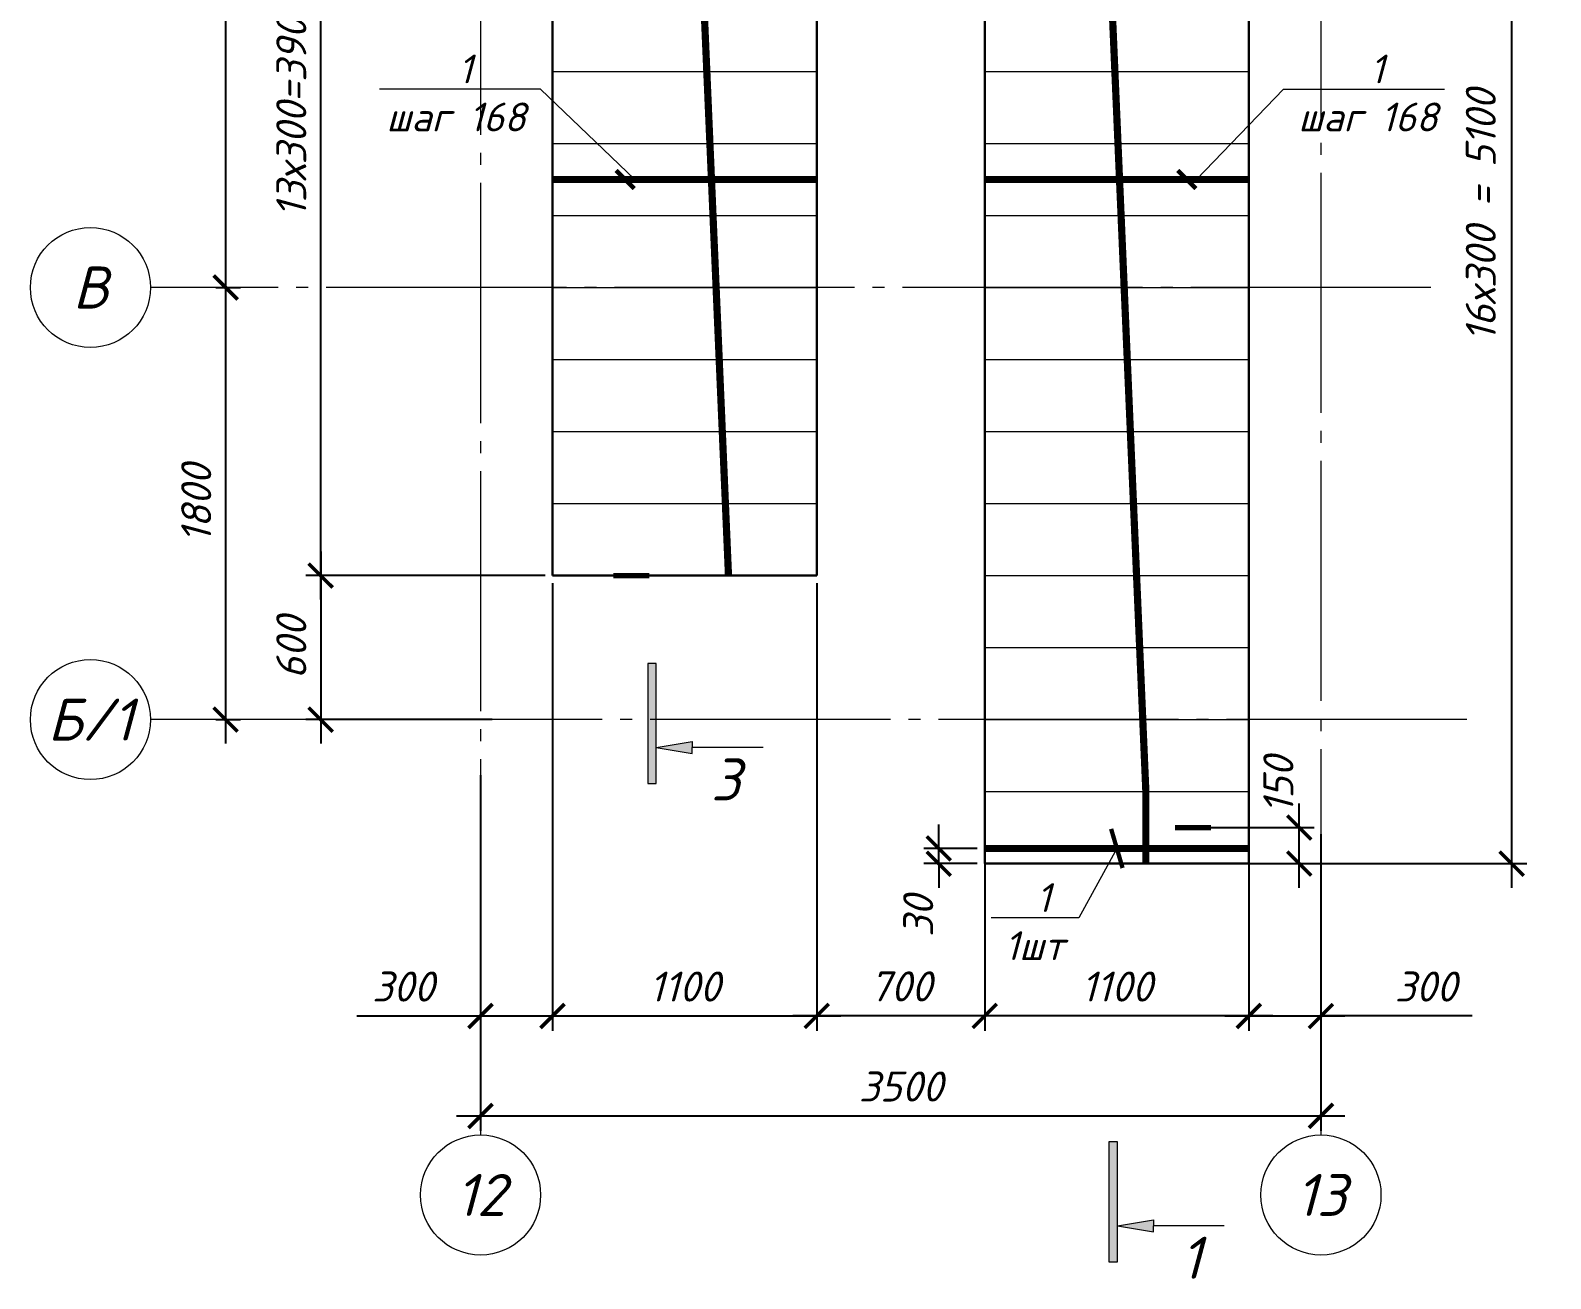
# Model space of a CAD drawing. Header units: millimetres. Extents: x -79646 to 95064, y -231229 to -58107.
# Drawn here: x 20786 to 27117, y -158352 to -153153 of the extents above; entities that cross this region are included whole.
import ezdxf
from ezdxf import colors
from ezdxf.entities.mleader import LeaderData, LeaderLine
from ezdxf.enums import TextEntityAlignment as Align
from ezdxf.math import Vec2, Vec3

# ---------------------------------------------------------------- set-up
doc = ezdxf.new("R2010")
doc.units = ezdxf.units.MM
doc.header["$PDMODE"] = 3
doc.linetypes.add('GOST2.303 5', pattern=[24, 20, -1.5, 1, -1.5])
doc.linetypes.add('HIDDEN', pattern=[0.375, 0.25, -0.125])
doc.layers.get('0').update_dxf_attribs({"lineweight": 5})
doc.layers.get('Defpoints').update_dxf_attribs({"lineweight": 0})
for name, color, linetype, lineweight in [('!!!Металл', 7, 'Continuous', 15), ('#Dimensions', 7, 'Continuous', 9), ('#Арматура', 152, 'Continuous', 30), ('#Бетон вид', 22, 'Continuous', 18), ('#Бетон разрез', 22, 'Continuous', 30), ('#Выноски', 7, 'Continuous', 15), ('#Оси', 7, 'Continuous', 9)]:
    doc.layers.add(name, color=color, linetype=linetype, lineweight=lineweight)
doc.styles.add('ESKDW', font='eskdw.shx', dxfattribs={"oblique": 15})
doc.styles.add('STEP PR', font='isocpeui.ttf')
doc.dimstyles.new('SPDS', dxfattribs={"dimscale": 50, "dimtxt": 2.5, "dimasz": 2, "dimexe": 1.25, "dimexo": 0.625, "dimtad": 1, "dimdec": 0, "dimrnd": 0.001, "dimtxsty": 'ESKDW', "dimblk": 'ARCHTICK', "dimcen": 2.5, "dimdle": 2, "dimclrd": 256, "dimclre": 256, "dimclrt": 7, "dimadec": 0, "dimazin": 2, "dimtfac": 0.75, "dimtdec": 0, "dimtmove": 1, "dimatfit": 3, "dimfxl": 1, "dimtolj": 1, "dimarcsym": 1})

# ---------------------------------------------------------------- blocks, each defined once
blk = doc.blocks.new('_ArchTick')
at = {"color": 0, "linetype": 'ByBlock', "const_width": 0.15}
blk.add_lwpolyline([(-0.5, -0.5), (0.5, 0.5)], dxfattribs=at)
blk = doc.blocks.new('*D1128')
at = {"layer": '#Dimensions', "lineweight": -2, "ltscale": 100, "transparency": 16777216}
for p, q in [((22960.6, -155455.1), (22960.6, -157320.8)), ((22660.6, -156255.1), (22660.6, -157320.8)), ((22145.4, -157258.3), (22660.6, -157258.3)), ((22560.6, -157258.3), (23060.6, -157258.3))]:
    blk.add_line(p, q, dxfattribs=at)
at = {"layer": 'Defpoints', "color": 0, "lineweight": 0, "ltscale": 100, "transparency": 16777216}
for p in [(22960.6, -155423.9), (22660.6, -156223.9), (22960.6, -157258.3)]:
    blk.add_point(p, dxfattribs=at)
at = {"layer": '#Dimensions', "lineweight": -2, "ltscale": 100, "transparency": 16777216, "xscale": 100, "yscale": 100, "zscale": 100, "rotation": 180}
blk.add_blockref('_ArchTick', (22660.6, -157258.3), dxfattribs=at)
at = {"layer": '#Dimensions', "lineweight": -2, "ltscale": 100, "transparency": 16777216, "xscale": 100, "yscale": 100, "zscale": 100}
blk.add_blockref('_ArchTick', (22960.6, -157258.3), dxfattribs=at)
at = {"layer": '#Dimensions', "ltscale": 100, "transparency": 16777216, "insert": (22338.2, -157135.8), "char_height": 125, "attachment_point": 5, "style": 'STEP PR'}
blk.add_mtext('\\A1;300', dxfattribs=at)
blk = doc.blocks.new('*D1122')
at = {"layer": '#Dimensions', "lineweight": -2, "transparency": 16777216}
for p, q in [((22960.6, -155455.1), (22960.6, -157320.8)), ((24060.6, -155455.1), (24060.6, -157320.8)), ((22860.6, -157258.3), (24160.6, -157258.3))]:
    blk.add_line(p, q, dxfattribs=at)
at = {"layer": 'Defpoints', "color": 0, "lineweight": 0, "transparency": 16777216}
for p in [(22960.6, -155423.9), (24060.6, -155423.9), (24060.6, -157258.3)]:
    blk.add_point(p, dxfattribs=at)
at = {"layer": '#Dimensions', "lineweight": -2, "transparency": 16777216, "xscale": 100, "yscale": 100, "zscale": 100, "rotation": 180}
blk.add_blockref('_ArchTick', (22960.6, -157258.3), dxfattribs=at)
at = {"layer": '#Dimensions', "lineweight": -2, "transparency": 16777216, "xscale": 100, "yscale": 100, "zscale": 100}
blk.add_blockref('_ArchTick', (24060.6, -157258.3), dxfattribs=at)
at = {"layer": '#Dimensions', "transparency": 16777216, "insert": (23510.6, -157135.8), "char_height": 125, "attachment_point": 5, "style": 'STEP PR'}
blk.add_mtext('\\A1;1100', dxfattribs=at)
blk = doc.blocks.new('*D1129')
at = {"layer": '#Dimensions', "lineweight": -2, "transparency": 16777216}
for p, q in [((25860.6, -156035.1), (25860.6, -157320.8)), ((26160.6, -156501), (26160.6, -157320.8)), ((25760.6, -157258.3), (26260.6, -157258.3)), ((26789.9, -157258.3), (26160.6, -157258.3))]:
    blk.add_line(p, q, dxfattribs=at)
at = {"layer": 'Defpoints', "color": 0, "lineweight": 0, "transparency": 16777216}
for p in [(25860.6, -156003.9), (26160.6, -156469.7), (26160.6, -157258.3)]:
    blk.add_point(p, dxfattribs=at)
at = {"layer": '#Dimensions', "lineweight": -2, "transparency": 16777216, "xscale": 100, "yscale": 100, "zscale": 100, "rotation": 180}
blk.add_blockref('_ArchTick', (25860.6, -157258.3), dxfattribs=at)
at = {"layer": '#Dimensions', "lineweight": -2, "transparency": 16777216, "xscale": 100, "yscale": 100, "zscale": 100}
blk.add_blockref('_ArchTick', (26160.6, -157258.3), dxfattribs=at)
at = {"layer": '#Dimensions', "transparency": 16777216, "insert": (26597.1, -157135.8), "char_height": 125, "attachment_point": 5, "style": 'STEP PR'}
blk.add_mtext('\\A1;300', dxfattribs=at)
blk = doc.blocks.new('*D1123')
at = {"layer": '#Dimensions', "lineweight": -2, "transparency": 16777216}
for p, q in [((24760.6, -156055.1), (24760.6, -157320.8)), ((25860.6, -156035.1), (25860.6, -157320.8)), ((25960.6, -157258.3), (24660.6, -157258.3))]:
    blk.add_line(p, q, dxfattribs=at)
at = {"layer": 'Defpoints', "color": 0, "lineweight": 0, "transparency": 16777216}
for p in [(24760.6, -156023.9), (25860.6, -156003.9), (24760.6, -157258.3)]:
    blk.add_point(p, dxfattribs=at)
at = {"layer": '#Dimensions', "lineweight": -2, "transparency": 16777216, "xscale": 100, "yscale": 100, "zscale": 100, "rotation": 180}
blk.add_blockref('_ArchTick', (24760.6, -157258.3), dxfattribs=at)
at = {"layer": '#Dimensions', "lineweight": -2, "transparency": 16777216, "xscale": 100, "yscale": 100, "zscale": 100}
blk.add_blockref('_ArchTick', (25860.6, -157258.3), dxfattribs=at)
at = {"layer": '#Dimensions', "transparency": 16777216, "insert": (25310.6, -157135.8), "char_height": 125, "attachment_point": 5, "style": 'STEP PR'}
blk.add_mtext('\\A1;1100', dxfattribs=at)
blk = doc.blocks.new('*D1124')
at = {"layer": '#Dimensions', "lineweight": -2, "transparency": 16777216}
for p, q in [((24060.6, -155455.1), (24060.6, -157320.8)), ((24760.6, -156055.1), (24760.6, -157320.8)), ((24860.6, -157258.3), (23960.6, -157258.3))]:
    blk.add_line(p, q, dxfattribs=at)
at = {"layer": 'Defpoints', "color": 0, "lineweight": 0, "transparency": 16777216}
for p in [(24060.6, -155423.9), (24760.6, -156023.9), (24060.6, -157258.3)]:
    blk.add_point(p, dxfattribs=at)
at = {"layer": '#Dimensions', "lineweight": -2, "transparency": 16777216, "xscale": 100, "yscale": 100, "zscale": 100, "rotation": 180}
blk.add_blockref('_ArchTick', (24060.6, -157258.3), dxfattribs=at)
at = {"layer": '#Dimensions', "lineweight": -2, "transparency": 16777216, "xscale": 100, "yscale": 100, "zscale": 100}
blk.add_blockref('_ArchTick', (24760.6, -157258.3), dxfattribs=at)
at = {"layer": '#Dimensions', "transparency": 16777216, "insert": (24410.6, -157135), "char_height": 125, "attachment_point": 5, "style": 'STEP PR'}
blk.add_mtext('\\A1;700', dxfattribs=at)
blk = doc.blocks.new('*U22')
at = {"linetype": 'ByBlock', "ltscale": 100}
h = blk.add_hatch(color=256, dxfattribs=at)
h.dxf.hatch_style = 1
h.paths.add_polyline_path([(35, 0), (-35, 0), (-35, -1000), (35, -1000)])
h = blk.add_hatch(color=256, dxfattribs=at)
h.dxf.hatch_style = 1
h.paths.add_polyline_path([(335, -750), (335, -700), (335, -650), (35, -700)])
for p, q in [((35, 0), (-35, 0)), ((-35, 0), (-35, -1000)), ((35, -1000), (35, 0)), ((35, -700), (335, -650)), ((35, -700), (335, -750)), ((335, -650), (335, -700)), ((335, -750), (335, -700)), ((-35, -1000), (35, -1000))]:
    blk.add_line(p, q, dxfattribs=at)
at = {"linetype": 'ByBlock', "ltscale": 100, "extrusion": (0, -1, 0), "elevation": 700}
blk.add_lwpolyline([(925, 0), (335, 0)], dxfattribs=at)
at = {"ltscale": 100, "style": 'STEP PR'}
blk.add_attdef('Nv', text='', height=350, dxfattribs=at).set_placement((781, -1140), align=Align.RIGHT)
blk = doc.blocks.new('*D1130')
at = {"layer": '#Dimensions', "lineweight": -2, "transparency": 16777216}
for p, q in [((22660.6, -157234.4), (22660.6, -157737.2)), ((26160.6, -157234.4), (26160.6, -157737.2)), ((22560.6, -157674.7), (26260.6, -157674.7))]:
    blk.add_line(p, q, dxfattribs=at)
at = {"layer": 'Defpoints', "color": 0, "lineweight": 0, "transparency": 16777216}
for p in [(22660.6, -157203.1), (26160.6, -157203.1), (26160.6, -157674.7)]:
    blk.add_point(p, dxfattribs=at)
at = {"layer": '#Dimensions', "lineweight": -2, "transparency": 16777216, "xscale": 100, "yscale": 100, "zscale": 100, "rotation": 180}
blk.add_blockref('_ArchTick', (22660.6, -157674.7), dxfattribs=at)
at = {"layer": '#Dimensions', "lineweight": -2, "transparency": 16777216, "xscale": 100, "yscale": 100, "zscale": 100}
blk.add_blockref('_ArchTick', (26160.6, -157674.7), dxfattribs=at)
at = {"layer": '#Dimensions', "transparency": 16777216, "insert": (24410.6, -157552.2), "char_height": 125, "attachment_point": 5, "style": 'STEP PR'}
blk.add_mtext('\\A1;3500', dxfattribs=at)
blk = doc.blocks.new('*D1125')
at = {"layer": '#Dimensions', "lineweight": -2, "transparency": 16777216}
for p, q in [((21599, -149923.9), (21599, -154323.9)), ((21558.3, -150023.9), (21661.5, -150023.9)), ((21558.3, -154223.9), (21661.5, -154223.9))]:
    blk.add_line(p, q, dxfattribs=at)
at = {"layer": 'Defpoints', "color": 0, "lineweight": 0, "transparency": 16777216}
for p in [(21527.1, -150023.9), (21527.1, -154223.9), (21599, -154223.9)]:
    blk.add_point(p, dxfattribs=at)
at = {"layer": '#Dimensions', "lineweight": -2, "transparency": 16777216, "xscale": 100, "yscale": 100, "zscale": 100}
for p, rotation in [((21599, -150023.9), 90), ((21599, -154223.9), 270)]:
    blk.add_blockref('_ArchTick', p, dxfattribs=dict(at, rotation=rotation))
at = {"layer": '#Dimensions', "transparency": 16777216, "insert": (21476.5, -152123.9), "char_height": 125, "attachment_point": 5, "rotation": 90, "style": 'STEP PR'}
blk.add_mtext('\\A1;4200', dxfattribs=at)
blk = doc.blocks.new('*D1126')
at = {"layer": '#Dimensions', "lineweight": -2, "transparency": 16777216}
for p, q in [((21599, -154123.9), (21599, -156123.9)), ((21558.3, -154223.9), (21661.5, -154223.9)), ((21558.3, -156023.9), (21661.5, -156023.9))]:
    blk.add_line(p, q, dxfattribs=at)
at = {"layer": 'Defpoints', "color": 0, "lineweight": 0, "transparency": 16777216}
for p in [(21527.1, -154223.9), (21527.1, -156023.9), (21599, -156023.9)]:
    blk.add_point(p, dxfattribs=at)
at = {"layer": '#Dimensions', "lineweight": -2, "transparency": 16777216, "xscale": 100, "yscale": 100, "zscale": 100}
for p, rotation in [((21599, -154223.9), 90), ((21599, -156023.9), 270)]:
    blk.add_blockref('_ArchTick', p, dxfattribs=dict(at, rotation=rotation))
at = {"layer": '#Dimensions', "transparency": 16777216, "insert": (21476.5, -155123.9), "char_height": 125, "attachment_point": 5, "rotation": 90, "style": 'STEP PR'}
blk.add_mtext('\\A1;1800', dxfattribs=at)
blk = doc.blocks.new('*D1131')
at = {"layer": '#Dimensions', "lineweight": -2, "transparency": 16777216}
for p, q in [((21994.9, -155323.9), (21994.9, -156123.9)), ((22929.4, -155423.9), (21932.4, -155423.9)), ((22709.4, -156023.9), (21932.4, -156023.9))]:
    blk.add_line(p, q, dxfattribs=at)
at = {"layer": 'Defpoints', "color": 0, "lineweight": 0, "transparency": 16777216}
for p in [(22960.6, -155423.9), (21994.9, -156023.9), (22740.6, -156023.9)]:
    blk.add_point(p, dxfattribs=at)
at = {"layer": '#Dimensions', "lineweight": -2, "transparency": 16777216, "xscale": 100, "yscale": 100, "zscale": 100}
for p, rotation in [((21994.9, -155423.9), 90), ((21994.9, -156023.9), 270)]:
    blk.add_blockref('_ArchTick', p, dxfattribs=dict(at, rotation=rotation))
at = {"layer": '#Dimensions', "transparency": 16777216, "insert": (21872.4, -155723.9), "char_height": 125, "attachment_point": 5, "rotation": 90, "style": 'STEP PR'}
blk.add_mtext('\\A1;600', dxfattribs=at)
blk = doc.blocks.new('*D1127')
at = {"layer": '#Dimensions', "lineweight": -2, "transparency": 16777216}
for p, q in [((26954.9, -151423.9), (26954.9, -156723.9)), ((25891.9, -151523.9), (27017.4, -151523.9)), ((25891.9, -156623.9), (27017.4, -156623.9))]:
    blk.add_line(p, q, dxfattribs=at)
at = {"layer": 'Defpoints', "color": 0, "lineweight": 0, "transparency": 16777216}
for p in [(25860.6, -151523.9), (25860.6, -156623.9), (26954.9, -156623.9)]:
    blk.add_point(p, dxfattribs=at)
at = {"layer": '#Dimensions', "lineweight": -2, "transparency": 16777216, "xscale": 100, "yscale": 100, "zscale": 100}
for p, rotation in [((26954.9, -151523.9), 90), ((26954.9, -156623.9), 270)]:
    blk.add_blockref('_ArchTick', p, dxfattribs=dict(at, rotation=rotation))
at = {"layer": '#Dimensions', "transparency": 16777216, "insert": (26826.3, -153923.9), "char_height": 125, "attachment_point": 5, "rotation": 90, "style": 'STEP PR'}
blk.add_mtext('\\A1;16х300 = 5100', dxfattribs=at)
blk = doc.blocks.new('*D1132')
at = {"layer": '#Dimensions', "lineweight": -2, "transparency": 16777216}
for p, q in [((21994.9, -155523.9), (21994.9, -151423.9)), ((22929.4, -151523.9), (21932.4, -151523.9)), ((22929.4, -155423.9), (21932.4, -155423.9))]:
    blk.add_line(p, q, dxfattribs=at)
at = {"layer": 'Defpoints', "color": 0, "lineweight": 0, "transparency": 16777216}
for p in [(21994.9, -151523.9), (22960.6, -151523.9), (22960.6, -155423.9)]:
    blk.add_point(p, dxfattribs=at)
at = {"layer": '#Dimensions', "lineweight": -2, "transparency": 16777216, "xscale": 100, "yscale": 100, "zscale": 100}
for p, rotation in [((21994.9, -151523.9), 90), ((21994.9, -155423.9), 270)]:
    blk.add_blockref('_ArchTick', p, dxfattribs=dict(at, rotation=rotation))
at = {"layer": '#Dimensions', "transparency": 16777216, "insert": (21872.4, -153473.9), "char_height": 125, "attachment_point": 5, "rotation": 90, "style": 'STEP PR'}
blk.add_mtext('\\A1;13х300=3900', dxfattribs=at)
blk = doc.blocks.new('*D1136')
at = {"layer": '#Dimensions', "lineweight": -2, "transparency": 16777216}
for p, q in [((24568.7, -156560.5), (24568.7, -156460.5)), ((24729.3, -156560.5), (24506.2, -156560.5)), ((24568.7, -156623.9), (24568.7, -156560.5)), ((24729.4, -156623.9), (24506.2, -156623.9)), ((24568.7, -156623.9), (24568.7, -156723.9))]:
    blk.add_line(p, q, dxfattribs=at)
at = {"layer": 'Defpoints', "color": 0, "lineweight": 0, "transparency": 16777216}
for p in [(24568.7, -156560.5), (24760.6, -156560.5), (24760.6, -156623.9)]:
    blk.add_point(p, dxfattribs=at)
at = {"layer": '#Dimensions', "lineweight": -2, "transparency": 16777216, "xscale": 100, "yscale": 100, "zscale": 100}
for p, rotation in [((24568.7, -156560.5), 270), ((24568.7, -156623.9), 90)]:
    blk.add_blockref('_ArchTick', p, dxfattribs=dict(at, rotation=rotation))
at = {"layer": '#Dimensions', "transparency": 16777216, "insert": (24483.4, -156843), "char_height": 125, "attachment_point": 5, "rotation": 90, "style": 'STEP PR'}
blk.add_mtext('\\A1;30', dxfattribs=at)
blk = doc.blocks.new('*D1137')
at = {"layer": '#Dimensions', "lineweight": -2, "transparency": 16777216}
for p, q in [((26070.4, -156723.9), (26070.4, -156373.9)), ((25658.5, -156473.9), (26132.9, -156473.9)), ((24791.9, -156623.9), (26132.9, -156623.9))]:
    blk.add_line(p, q, dxfattribs=at)
at = {"layer": 'Defpoints', "color": 0, "lineweight": 0, "transparency": 16777216}
for p in [(25627.2, -156473.9), (26070.4, -156473.9), (24760.6, -156623.9)]:
    blk.add_point(p, dxfattribs=at)
at = {"layer": '#Dimensions', "lineweight": -2, "transparency": 16777216, "xscale": 100, "yscale": 100, "zscale": 100}
for p, rotation in [((26070.4, -156473.9), 90), ((26070.4, -156623.9), 270)]:
    blk.add_blockref('_ArchTick', p, dxfattribs=dict(at, rotation=rotation))
at = {"layer": '#Dimensions', "transparency": 16777216, "insert": (25983.3, -156296.1), "char_height": 125, "attachment_point": 5, "rotation": 90, "style": 'STEP PR'}
blk.add_mtext('\\A1;150', dxfattribs=at)
blk = doc.blocks.new('_None')
blk = doc.blocks.new('*U918')
at = {"const_width": 0.385}
blk.add_lwpolyline([(-0.76, -0.76), (0.76, 0.76)], dxfattribs=at)
blk = doc.blocks.new('*U1138')
blk.add_lwpolyline([(44.53, 0, 0, 0, 0), (44.53, 0, 0, 0, 0), (48.04, 0, 0, 1.2, 0), (44.04, 0, 0, 0, 0), (-46.96, 0, 1.2, 0, 0), (-50.96, 0, 0, 0, 0), (-45.03, 0, 0, 0, 0)], format="xyseb")
at = {"color": 1, "ltscale": 100, "const_width": 0.45}
for points in [[(-50.96, 0), (-50.96, -2), (-50.96, 1)], [(48.04, 0), (48.04, -2), (48.04, 1)]]:
    blk.add_lwpolyline(points, dxfattribs=at)
blk.add_blockref('*U918', (3.04, 0))
blk = doc.blocks.new('*U1181')
blk.add_lwpolyline([(46.53, 0, 0, 0, 0), (46.53, 0, 0, 0, 0), (50.04, 0, 0, 1.2, 0), (46.04, 0, 0, 0, 0), (-25.96, 0, 1.2, 0, 0), (-29.96, 0, 0, 0, 0), (-24.03, 0, 0, 0, 0)], format="xyseb")
at = {"color": 1, "ltscale": 100, "const_width": 0.45}
for points in [[(-29.96, 0), (-29.96, -2), (-29.96, 1)], [(50.04, 0), (50.04, -2), (50.04, 1)]]:
    blk.add_lwpolyline(points, dxfattribs=at)
blk.add_blockref('*U918', (3.04, 0))

msp = doc.modelspace()

# ---------------------------------------------------------------- linework, layer by layer
at = {"layer": '!!!Металл', "linetype": 'HIDDEN', "lineweight": 9, "ltscale": 500}
for points in [[(23044.47843, -155423.87441), (23120.47843, -155423.87441)], [(23820.47843, -155423.87441), (23896.47843, -155423.87441)]]:
    msp.add_lwpolyline(points, dxfattribs=at)
at = {"layer": '#Арматура', "const_width": 30}
for points in [[(23520.9474, -150423.87441), (23520.9474, -151417.87441), (23693.22016, -155423.87441)], [(25216.65778, -151089.2868), (25216.65778, -151329.87441), (25431.41818, -156323.87441), (25431.41818, -156623.87441)], [(22960.58982, -153773.87441), (24060.6425, -153773.87441)], [(24760.6425, -153773.87441), (25860.69519, -153773.87441)], [(24760.58982, -156560.5496), (25860.6425, -156560.5496)]]:
    msp.add_lwpolyline(points, dxfattribs=at)
at = {"layer": '#Бетон вид'}
for points in [[(22960.6425, -153323.87441), (24060.6425, -153323.87441)], [(24760.6425, -153323.87441), (25860.6425, -153323.87441)], [(22960.6425, -153623.87441), (24060.6425, -153623.87441)], [(24760.6425, -153623.87441), (25860.6425, -153623.87441)], [(22960.6425, -153923.87441), (24060.6425, -153923.87441)], [(24760.6425, -153923.87441), (25860.6425, -153923.87441)], [(22960.6425, -154223.87441), (24060.6425, -154223.87441)], [(24760.6425, -154223.87441), (25860.6425, -154223.87441)], [(22960.6425, -154523.87441), (24060.6425, -154523.87441)], [(24760.6425, -154523.87441), (25860.6425, -154523.87441)], [(22960.6425, -154823.87441), (24060.6425, -154823.87441)], [(24760.6425, -154823.87441), (25860.6425, -154823.87441)], [(22960.6425, -155123.87441), (24060.6425, -155123.87441)], [(24760.6425, -155123.87441), (25860.6425, -155123.87441)], [(24760.6425, -155423.87441), (25860.6425, -155423.87441)], [(24760.6425, -155723.87441), (25860.6425, -155723.87441)], [(24760.6425, -156023.87441), (25860.6425, -156023.87441)], [(24760.6425, -156323.87441), (25860.6425, -156323.87441)]]:
    msp.add_lwpolyline(points, dxfattribs=at)
at = {"layer": '#Бетон разрез'}
for points in [[(22960.6425, -151523.87441), (22960.6425, -155423.87441)], [(24760.6425, -156623.87441), (24760.6425, -151523.87441), (24060.6425, -151523.87441), (24060.6425, -155423.87441)], [(25860.6425, -151523.87441), (25860.6425, -156623.87441), (24760.6425, -156623.87441)], [(22960.6425, -155423.87441), (24060.6425, -155423.87441)]]:
    msp.add_lwpolyline(points, dxfattribs=at)
at = {"layer": '#Оси', "linetype": 'GOST2.303 5', "ltscale": 50}
for points in [[(26160.6425, -148946.30892), (26160.6425, -157483.41363), (26160.6425, -157754.08568)], [(22660.6425, -148988.41755), (22660.6425, -157754.08568)], [(26618.09693, -154223.87441), (21377.33093, -154223.87441), (21285.88528, -154223.87441)], [(26767.67257, -156023.87441), (21377.33093, -156023.87441), (21285.88528, -156023.87441)]]:
    msp.add_lwpolyline(points, dxfattribs=at)
at = {"layer": '#Оси', "linetype": 'Continuous', "ltscale": 50}
for centre in [(21035.88528, -154223.87441), (21035.88528, -156023.87441), (22660.6425, -158004.08568), (26160.6425, -158004.08568)]:
    msp.add_circle(centre, 250, dxfattribs=at)

# ---------------------------------------------------------------- block references
at = {"layer": '#Dimensions', "xscale": 50, "yscale": 50, "zscale": 50, "rotation": 90}
for name, p in [('*U1181', (23262.9738, -153925.98527)), ('*U1138', (25602.23049, -153925.98527))]:
    msp.add_blockref(name, p, dxfattribs=at)
ref = msp.add_blockref('*U22', (23374.78348, -155790.50178), dxfattribs=dict(xscale=0.5, yscale=0.5, zscale=0.5))
ref.add_attrib('Nv', '3', dxfattribs={"ltscale": 100, "height": 175, "style": 'STEP PR'}).set_placement((23743.09398, -156360.50847), align=Align.RIGHT)
ref = msp.add_blockref('*U22', (25295.15902, -157782.91211), dxfattribs=dict(xscale=0.5, yscale=0.5, zscale=0.5))
ref.add_attrib('Nv', '1', dxfattribs={"ltscale": 100, "height": 175, "style": 'STEP PR'}).set_placement((25663.46952, -158352.9188), align=Align.RIGHT)

# ---------------------------------------------------------------- texts
at = {"layer": '#Оси', "linetype": 'Continuous', "ltscale": 50, "style": 'STEP PR'}
for s, p in [('В', (21035.88528, -154223.87441)), ('Б/1', (21035.88528, -156023.87441)), ('12', (22660.6425, -158004.08568)), ('13', (26160.6425, -158004.08568))]:
    msp.add_text(s, height=175, dxfattribs=at).set_placement(p, align=Align.MIDDLE_CENTER)

# ---------------------------------------------------------------- dimensions: what is measured, and where the dimension line sits
at = {"layer": '#Dimensions'}
for base, p1, p2, picture, middle in [((21599.00729, -154223.87441), (21527.05515, -150023.87441), (21527.05515, -154223.87441), '*D1125', (21476.50729, -152123.87441)), ((21599.00729, -156023.87441), (21527.05515, -154223.87441), (21527.05515, -156023.87441), '*D1126', (21476.50729, -155123.87441)), ((21994.90829, -156023.87441), (22960.6425, -155423.87441), (22740.6425, -156023.87441), '*D1131', (21872.40829, -155723.87441))]:
    dim = msp.add_linear_dim(base=base, p1=p1, p2=p2, angle=90, dimstyle='SPDS', override={"dimgap": 1.2, "dimrnd": 5, "dimtxsty": 'STEP PR', "dimblk1": 'ArchTick', "dimblk2": 'ArchTick', "dimsah": 1, "dimclrt": 256}, dxfattribs=at)
    dim.commit()
    dim.dimension.update_dxf_attribs({"geometry": picture, "text_midpoint": middle})
dim = msp.add_linear_dim(base=(21994.90829, -151523.87441), p1=(22960.6425, -155423.87441), p2=(22960.6425, -151523.87441), angle=90, text='13х300=<>', dimstyle='SPDS', override={"dimgap": 1.2, "dimrnd": 5, "dimtxsty": 'STEP PR', "dimblk1": 'ArchTick', "dimblk2": 'ArchTick', "dimsah": 1, "dimclrt": 256}, dxfattribs=at)
dim.commit()
dim.dimension.update_dxf_attribs({"geometry": '*D1132', "text_midpoint": (21872.40829, -153473.87441)})
for base, p1, p2, text, picture, middle in [((26954.85125, -156623.87441), (25860.6425, -151523.87441), (25860.6425, -156623.87441), '16х300 = <>', '*D1127', (26948.80848, -153923.87441)), ((24568.71197, -156560.5496), (24760.6425, -156623.87441), (24760.58982, -156560.5496), '30', '*D1136', (24605.85592, -156843.00873))]:
    dim = msp.add_linear_dim(base=base, p1=p1, p2=p2, angle=90, text=text, dimstyle='SPDS', override={"dimgap": 1.2, "dimrnd": 5, "dimtxsty": 'STEP PR', "dimblk1": 'ArchTick', "dimblk2": 'ArchTick', "dimsah": 1, "dimclrt": 256}, dxfattribs=at)
    dim.commit()
    dim.dimension.update_dxf_attribs({"geometry": picture, "text_midpoint": middle, "dimtype": 160})
at = {"layer": '#Dimensions', "ltscale": 100}
dim = msp.add_linear_dim(base=(22960.6425, -157258.34954), p1=(22660.6425, -156223.87441), p2=(22960.6425, -155423.87441), dimstyle='SPDS', override={"dimgap": 1.2, "dimrnd": 5, "dimtxsty": 'STEP PR', "dimblk1": 'ArchTick', "dimblk2": 'ArchTick', "dimsah": 1, "dimclrt": 256}, dxfattribs=at)
dim.commit()
dim.dimension.update_dxf_attribs({"geometry": '*D1128', "text_midpoint": (22338.20069, -157247.22884), "dimtype": 160})
at = {"layer": '#Dimensions'}
for base, p1, p2, picture, middle in [((24060.6425, -157258.34954), (22960.6425, -155423.87441), (24060.6425, -155423.87441), '*D1122', (23510.6425, -157135.84954)), ((24060.6425, -157258.34954), (24760.6425, -156023.87441), (24060.6425, -155423.87441), '*D1124', (24410.6425, -157135.04462)), ((24760.6425, -157258.34954), (25860.6425, -156003.87441), (24760.6425, -156023.87441), '*D1123', (25310.6425, -157135.84954)), ((26160.6425, -157674.69905), (22660.6425, -157203.13704), (26160.6425, -157203.13704), '*D1130', (24410.6425, -157552.19905))]:
    dim = msp.add_linear_dim(base=base, p1=p1, p2=p2, dimstyle='SPDS', override={"dimgap": 1.2, "dimrnd": 5, "dimtxsty": 'STEP PR', "dimblk1": 'ArchTick', "dimblk2": 'ArchTick', "dimsah": 1, "dimclrt": 256}, dxfattribs=at)
    dim.commit()
    dim.dimension.update_dxf_attribs({"geometry": picture, "text_midpoint": middle})
dim = msp.add_linear_dim(base=(26160.6425, -157258.34954), p1=(25860.6425, -156003.87441), p2=(26160.6425, -156469.71033), dimstyle='SPDS', override={"dimgap": 1.2, "dimrnd": 5, "dimtxsty": 'STEP PR', "dimblk1": 'ArchTick', "dimblk2": 'ArchTick', "dimsah": 1, "dimclrt": 256}, dxfattribs=at)
dim.commit()
dim.dimension.update_dxf_attribs({"geometry": '*D1129', "text_midpoint": (26597.14257, -157270.40926), "dimtype": 160})
dim = msp.add_linear_dim(base=(26070.35375, -156473.87441), p1=(24760.6425, -156623.87441), p2=(25627.23049, -156473.87441), angle=90, dimstyle='SPDS', override={"dimgap": 1.2, "dimrnd": 5, "dimtxsty": 'STEP PR', "dimblk1": 'ArchTick', "dimblk2": 'ArchTick', "dimsah": 1, "dimclrt": 256}, dxfattribs=at)
dim.commit()
dim.dimension.update_dxf_attribs({"geometry": '*D1137', "text_midpoint": (26105.75727, -156296.07181), "dimtype": 160})

# ---------------------------------------------------------------- leaders
at = {"layer": '#Выноски'}
ml = msp.add_multileader_mtext('Standard', dxfattribs=at)
ml.set_content('\\A1; 1\\Pшаг 168', color=256, style='STEP PR')
ml.set_leader_properties(color=256, linetype='ByLayer', lineweight=-1)
ml.set_arrow_properties(name='NONE')
ml.build(insert=Vec2(0, 0))
ml.multileader.update_dxf_attribs({"text_left_attachment_type": 6, "text_right_attachment_type": 6, "dogleg_length": 0, "arrow_head_size": 120, "scale": 0.4})
ctx = ml.context
ctx.base_point, ctx.scale, ctx.char_height, ctx.arrow_head_size, ctx.landing_gap_size, ctx.plane_origin = Vec3(22206.98984, -153397.5198), 0.4, 120, 120, 50, Vec3(24245.05303, -154710.02939)
ctx.left_attachment, ctx.right_attachment, ctx.text_align_type = 6, 6, 1
notes = []
notes.append((ctx, [(1, (1, 1, 0), (22910.08075, -153397.5198), (-1, 0), 0, [(1, [(23303.47077, -153773.87441)], 0, [])])]))
ctx.mtext.insert, ctx.mtext.alignment, ctx.mtext.flow_direction = Vec3(22558.53529, -153253.5198), 2, 5
ml = msp.add_multileader_mtext('Standard', dxfattribs=at)
ml.set_content('\\A1; 1\\Pшаг 168', color=256, style='STEP PR')
ml.set_leader_properties(color=256, linetype='ByLayer', lineweight=-1)
ml.set_arrow_properties(name='NONE')
ml.build(insert=Vec2(0, 0))
ml.multileader.update_dxf_attribs({"text_left_attachment_type": 6, "text_right_attachment_type": 6, "dogleg_length": 0, "arrow_head_size": 120, "scale": 0.4})
ctx = ml.context
ctx.base_point, ctx.scale, ctx.char_height, ctx.arrow_head_size, ctx.landing_gap_size, ctx.plane_origin = Vec3(26004.82856, -153397.5198), 0.4, 120, 120, 50, Vec3(26584.30973, -154710.02939)
ctx.left_attachment, ctx.right_attachment, ctx.text_align_type = 6, 6, 1
notes.append((ctx, [(0, (1, 1, 0), (26004.82856, -153397.5198), (1, 0), 0, [(1, [(25642.72746, -153773.87441)], 0, [])])]))
ctx.mtext.insert, ctx.mtext.alignment, ctx.mtext.flow_direction = Vec3(26356.37401, -153253.5198), 2, 5
ml = msp.add_multileader_mtext('Standard', dxfattribs=at)
ml.set_content('\\A1; 1\\P1шт', color=256, style='STEP PR')
ml.set_leader_properties(color=256, linetype='ByLayer', lineweight=-1)
ml.set_arrow_properties(name='ARCHTICK')
ml.build(insert=Vec2(0, 0))
ml.multileader.update_dxf_attribs({"text_left_attachment_type": 6, "text_right_attachment_type": 6, "dogleg_length": 0, "arrow_head_size": 120, "scale": 0.4})
ctx = ml.context
ctx.base_point, ctx.scale, ctx.char_height, ctx.arrow_head_size, ctx.landing_gap_size, ctx.plane_origin = Vec3(24781.25689, -156849.36441), 0.4, 120, 120, 50, Vec3(26919.43196, -158542.92811)
ctx.left_attachment, ctx.right_attachment, ctx.text_align_type = 6, 6, 1
notes.append((ctx, [(1, (1, 1, 0), (25152.71144, -156849.36441), (-1, 0), 0, [(1, [(25310.61616, -156560.5496)], 0, [])])]))
ctx.mtext.insert, ctx.mtext.alignment, ctx.mtext.flow_direction = Vec3(24966.98416, -156705.36441), 2, 5
for ctx, leaders in notes:
    for number, flags, end, landing, length, lines in leaders:
        leader = LeaderData()
        leader.index, (leader.has_last_leader_line, leader.has_dogleg_vector, leader.attachment_direction) = number, flags
        leader.last_leader_point, leader.dogleg_vector, leader.dogleg_length = Vec3(end), Vec3(landing), length
        for number, points, colour, breaks in lines:
            line = LeaderLine()
            line.index, line.vertices, line.color, line.breaks = number, Vec3.list(points), colors.encode_raw_color(colour), breaks
            leader.lines.append(line)
        ctx.leaders.append(leader)

doc.saveas('drawing.dxf')
